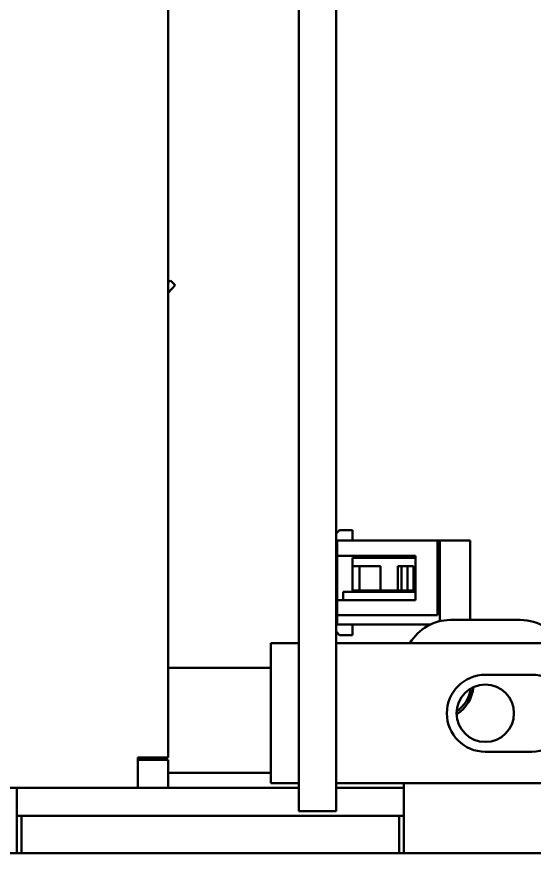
# Model space of a CAD drawing. Header units: millimetres. Extents: x 3100 to 5091, y 868 to 1900.
# Drawn here: x 3344.94 to 3367.14, y 1598.43 to 1634.28 of the extents above; entities that cross this region are included whole.
import ezdxf

# ---------------------------------------------------------------- set-up
doc = ezdxf.new("R2010")
doc.units = ezdxf.units.MM
doc.header["$LTSCALE"] = 1.8
doc.layers.add('외형선(ISO)', color=7, linetype='Continuous', lineweight=50)

msp = doc.modelspace()

# ---------------------------------------------------------------- linework, layer by layer
at = {"layer": '외형선(ISO)'}
for p, q in [((3357.04, 1600.226), (3357.04, 1690.226)), ((3358.64, 1690.226), (3358.64, 1600.226)), ((3351.44, 1689.934), (3351.44, 1602.534)), ((3351.44, 1622.882), (3351.53, 1622.979)), ((3351.53, 1622.979), (3351.74, 1622.776)), ((3351.74, 1622.776), (3351.44, 1622.451)), ((3358.79, 1612.276), (3358.64, 1612.126)), ((3359.34, 1612.276), (3358.79, 1612.276)), ((3359.34, 1611.826), (3359.34, 1612.276)), ((3358.69, 1611.826), (3362.99, 1611.826)), ((3358.69, 1611.826), (3358.69, 1611.176)), ((3362.99, 1611.826), (3363.09, 1611.826)), ((3362.99, 1608.626), (3362.99, 1611.826)), ((3363.09, 1611.826), (3363.09, 1608.375)), ((3363.09, 1611.826), (3364.39, 1611.826)), ((3364.39, 1611.826), (3364.39, 1608.426)), ((3358.69, 1611.176), (3358.69, 1609.276)), ((3358.69, 1611.176), (3362.04, 1611.176)), ((3362.04, 1611.176), (3362.04, 1609.276)), ((3363.09, 1611.176), (3362.99, 1611.176)), ((3362.04, 1611.086), (3359.34, 1611.086)), ((3359.34, 1611.086), (3359.34, 1610.726)), ((3363.09, 1611.086), (3362.99, 1611.086)), ((3358.64, 1610.676), (3358.69, 1610.676)), ((3359.34, 1610.726), (3359.34, 1609.686)), ((3359.64, 1610.726), (3359.34, 1610.726)), ((3360.54, 1610.726), (3359.64, 1610.726)), ((3359.64, 1610.726), (3359.64, 1609.686)), ((3360.54, 1610.726), (3360.54, 1609.686)), ((3361.29, 1610.726), (3361.29, 1609.686)), ((3361.44, 1610.726), (3361.29, 1610.726)), ((3361.695, 1610.726), (3361.44, 1610.726)), ((3361.44, 1610.726), (3361.44, 1609.686)), ((3361.955, 1610.726), (3361.695, 1610.726)), ((3361.695, 1610.726), (3361.695, 1609.686)), ((3361.955, 1610.726), (3361.955, 1609.686)), ((3359.64, 1609.686), (3359.34, 1609.686)), ((3360.54, 1609.686), (3359.64, 1609.686)), ((3360.54, 1609.686), (3361.29, 1609.686)), ((3361.44, 1609.686), (3361.29, 1609.686)), ((3361.695, 1609.686), (3361.44, 1609.686)), ((3361.955, 1609.686), (3361.695, 1609.686)), ((3361.955, 1609.686), (3362.04, 1609.686)), ((3362.99, 1609.686), (3363.09, 1609.686)), ((3358.94, 1609.626), (3362.04, 1609.626)), ((3358.94, 1609.626), (3358.94, 1609.276)), ((3362.99, 1609.626), (3363.09, 1609.626)), ((3362.04, 1609.276), (3358.69, 1609.276)), ((3358.69, 1609.276), (3358.69, 1608.626)), ((3358.69, 1608.826), (3358.64, 1608.826)), ((3358.69, 1608.626), (3362.99, 1608.626)), ((3358.69, 1608.626), (3358.69, 1608.226)), ((3363.54, 1608.426), (3366.54, 1608.426)), ((3358.64, 1607.926), (3358.79, 1607.776)), ((3358.69, 1608.226), (3362.668, 1608.226)), ((3359.34, 1607.776), (3359.34, 1608.226)), ((3358.79, 1607.776), (3359.34, 1607.776)), ((3356.74, 1607.426), (3355.84, 1607.426)), ((3355.84, 1607.426), (3355.84, 1601.426)), ((3356.74, 1607.426), (3357.04, 1607.426)), ((3358.64, 1607.426), (3367.54, 1607.426)), ((3355.84, 1606.376), (3351.44, 1606.376)), ((3365.04, 1606.076), (3367.04, 1606.076)), ((3350.14, 1602.534), (3351.44, 1602.534)), ((3350.14, 1602.534), (3350.14, 1601.234)), ((3367.04, 1602.776), (3365.04, 1602.776)), ((3350.14, 1602.434), (3351.44, 1602.434)), ((3351.44, 1602.434), (3351.44, 1601.234)), ((3355.84, 1601.876), (3351.44, 1601.876)), ((3356.74, 1601.426), (3355.84, 1601.426)), ((3356.74, 1601.426), (3357.04, 1601.426)), ((3358.64, 1601.426), (3367.54, 1601.426)), ((3361.54, 1601.426), (3361.54, 1599.426)), ((3350.14, 1601.234), (3324.14, 1601.234)), ((3344.94, 1601.234), (3344.94, 1599.426)), ((3344.94, 1601.226), (3357.04, 1601.226)), ((3351.44, 1601.234), (3350.14, 1601.234)), ((3358.64, 1601.226), (3361.54, 1601.226)), ((3344.94, 1600.026), (3345.14, 1600.026)), ((3345.14, 1600.026), (3345.14, 1599.426)), ((3361.34, 1600.026), (3345.14, 1600.026)), ((3358.64, 1600.226), (3357.04, 1600.226)), ((3361.34, 1599.426), (3361.34, 1600.026)), ((3361.34, 1600.026), (3361.54, 1600.026)), ((3344.94, 1599.426), (3344.94, 1598.426)), ((3345.14, 1598.426), (3345.14, 1599.426)), ((3361.34, 1599.426), (3361.34, 1598.426)), ((3361.54, 1598.426), (3361.54, 1599.426)), ((3337.94, 1598.426), (3344.94, 1598.426)), ((3345.14, 1598.426), (3344.94, 1598.426)), ((3345.14, 1598.426), (3361.34, 1598.426)), ((3361.54, 1598.426), (3361.34, 1598.426)), ((3361.54, 1598.426), (3368.54, 1598.426))]:
    msp.add_line(p, q, dxfattribs=at)
msp.add_circle((3365.04, 1604.426), 1.23, dxfattribs=at)
for centre, radius, start, end in [((3363.54, 1606.426), 2, 90, 150), ((3366.54, 1606.426), 2, 24.2952, 90), ((3365.04, 1604.426), 1.65, 90, 270), ((3367.04, 1604.426), 1.65, 270, 90), ((3362.94, 1605.726), 1.6, 302.9913, 353.4898), ((3362.94, 1605.726), 1.5, 305.5972, 350.8838)]:
    msp.add_arc(centre, radius, start, end, dxfattribs=at)

doc.saveas('drawing.dxf')
